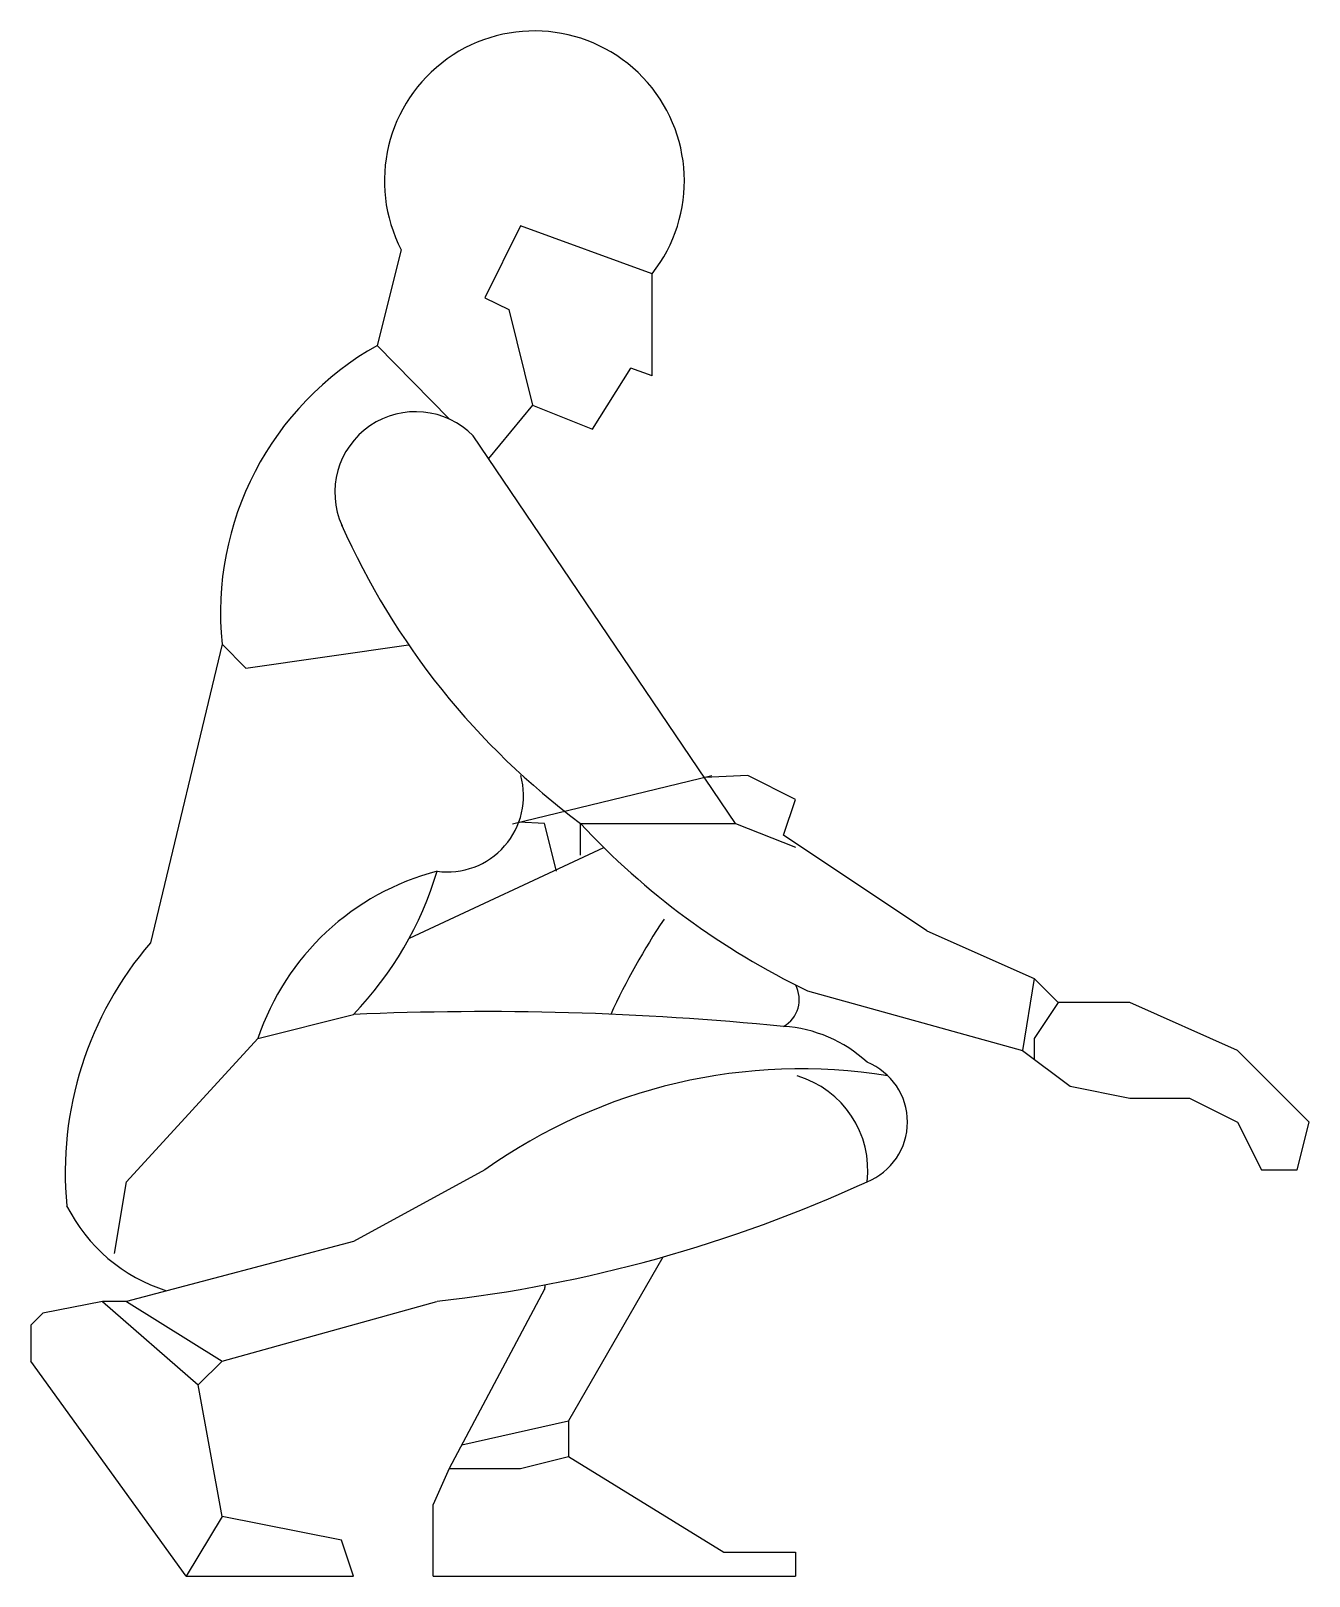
# Model space of a CAD drawing. Extents: x 133.28 to 134.19, y 60.03 to 61.13.
import ezdxf

# ---------------------------------------------------------------- set-up
doc = ezdxf.new("R2010")
doc.units = 0
doc.layers.get('0').update_dxf_attribs({"linetype": 'CONTINUOUS'})

msp = doc.modelspace()

# ---------------------------------------------------------------- linework, layer by layer
for p, q in [((133.5463, 60.9741), (133.5292, 60.9059)), ((133.5292, 60.9059), (133.5804, 60.8535)), ((133.6827, 60.8463), (133.7101, 60.8898)), ((133.7253, 60.8843), (133.7101, 60.8898)), ((133.64, 60.8633), (133.6085, 60.8254)), ((133.7849, 60.565), (133.5977, 60.8414)), ((133.4184, 60.6928), (133.3673, 60.4797)), ((133.4184, 60.6928), (133.4355, 60.6758)), ((133.4355, 60.6758), (133.5515, 60.6924)), ((133.6256, 60.5647), (133.7679, 60.5991)), ((133.7935, 60.5991), (133.7627, 60.5978)), ((133.8276, 60.582), (133.7935, 60.5991)), ((133.819, 60.5565), (133.8276, 60.582)), ((133.6486, 60.565), (133.6301, 60.5658)), ((133.6571, 60.5309), (133.6486, 60.565)), ((133.6741, 60.5422), (133.6741, 60.565)), ((133.6741, 60.565), (133.7849, 60.565)), ((133.7849, 60.565), (133.8276, 60.5479)), ((133.5521, 60.4832), (133.6908, 60.5478)), ((133.9213, 60.4883), (133.998, 60.4542)), ((133.8361, 60.4456), (133.9895, 60.403)), ((133.6059, 60.3178), (133.5122, 60.2666)), ((133.5122, 60.2666), (133.3502, 60.224)), ((133.7329, 60.2556), (133.6656, 60.1388)), ((133.3332, 60.224), (133.4014, 60.1644)), ((133.3502, 60.224), (133.4184, 60.1814)), ((133.4184, 60.1814), (133.5718, 60.224)), ((133.6486, 60.2326), (133.5804, 60.1047)), ((133.5895, 60.1217), (133.6656, 60.1388)), ((133.6656, 60.1388), (133.6656, 60.1132)), ((133.6315, 60.1047), (133.6656, 60.1132)), ((133.6656, 60.1132), (133.7764, 60.045)), ((133.5804, 60.1047), (133.5691, 60.0791)), ((133.5804, 60.1047), (133.6315, 60.1047)), ((133.5691, 60.028), (133.5691, 60.0791)), ((133.7764, 60.045), (133.8276, 60.045)), ((133.8276, 60.045), (133.8276, 60.028)), ((133.3928, 60.028), (133.5122, 60.028)), ((133.5691, 60.028), (133.8276, 60.028))]:
    msp.add_line(p, q)
for points in [[(133.7253, 60.9571), (133.6315, 60.9912), (133.6059, 60.94), (133.623, 60.9315), (133.64, 60.8633), (133.6827, 60.8463)], [(133.7253, 60.8843), (133.7253, 60.9571)], [(133.6059, 60.94), (133.623, 60.9315), (133.64, 60.8633)], [(133.9213, 60.4883), (133.819, 60.5565)], [(134.0151, 60.4371), (133.998, 60.4542), (133.9895, 60.403)], [(134.0151, 60.4371), (133.998, 60.4115), (133.998, 60.3966)], [(134.1429, 60.403), (134.0662, 60.4371), (134.0151, 60.4371)], [(133.3417, 60.2581), (133.3502, 60.3093), (133.444, 60.4115), (133.5122, 60.4286)], [(133.9895, 60.403), (134.0236, 60.3775), (134.0662, 60.3689), (134.1088, 60.3689), (134.1429, 60.3519), (134.16, 60.3178), (134.1855, 60.3178), (134.1941, 60.3519), (134.1429, 60.403)], [(133.3502, 60.224), (133.3332, 60.224), (133.2906, 60.2155), (133.282, 60.207), (133.282, 60.1814)], [(133.4184, 60.0706), (133.3928, 60.028), (133.282, 60.1814)], [(133.4014, 60.028), (133.5122, 60.028), (133.5037, 60.0536), (133.4184, 60.0706), (133.4014, 60.1644), (133.4184, 60.1814)]]:
    msp.add_lwpolyline(points)
for centre, radius, start, end in [((133.6413, 61.0233), 0.107, 321.7247, 207.3946), ((133.6361, 60.715), 0.2188, 119.2356, 185.8155), ((133.5565, 60.8011), 0.0576, 44.3597, 204.3844), ((133.9938, 60.9954), 0.5361, 203.9162, 233.4034), ((133.5792, 60.5846), 0.0543, 262.2049, 15.4233), ((134.0718, 60.9351), 0.5433, 222.9459, 244.2854), ((133.6181, 60.3532), 0.1836, 104.5821, 161.468), ((133.3328, 60.6018), 0.2493, 316.0073, 343.4798), ((134.1609, 60.2131), 0.5127, 146.4127, 155.131), ((133.5576, 60.3159), 0.2511, 139.2795, 185.4203), ((133.8084, 60.4392), 0.0219, 299.0217, 29.0217), ((133.6059, 58.2764), 2.1543, 84.3232, 92.4945), ((133.8131, 60.3238), 0.0965, 47.1476, 86.4552), ((133.8317, 60.0009), 0.389, 80.87, 125.4641), ((133.8616, 60.3519), 0.0459, 291.8014, 68.1986), ((133.8091, 60.3175), 0.0701, 353.2399, 73.7126), ((133.4606, 61.2194), 1.0015, 276.3758, 294.6724), ((133.4149, 60.3461), 0.1201, 206.6477, 252.5007), ((134.1609, 60.2131), 0.5127, 177.4837, 177.8299)]:
    msp.add_arc(centre, radius, start, end)

doc.saveas('drawing.dxf')
